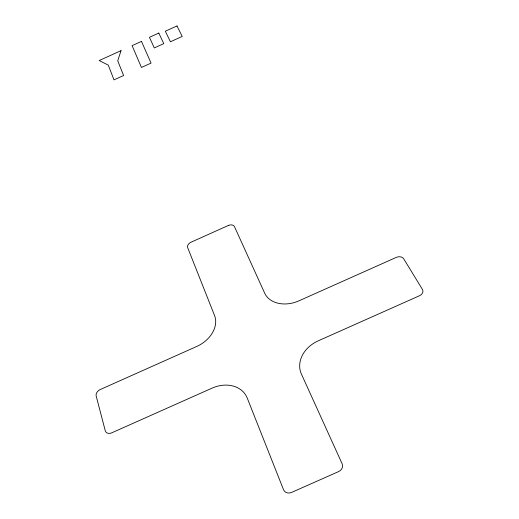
<?xml version="1.0" encoding="UTF-8"?>
<svg xmlns="http://www.w3.org/2000/svg" width="519" height="519" viewBox="0 0 519 519"><rect width="100%" height="100%" fill="white"/><g stroke="black" fill="none" stroke-linecap="round" stroke-linejoin="round"><path stroke-width="0.78" d="M121.024 50.654L117.735 60.853L123.613 75.515L113.992 79.868L108.289 65.128L99.187 60.541L121.024 50.654M158.808 33.067L149.446 37.31L154.286 47.943L163.783 43.648L158.808 33.067M141.473 41.397L132.105 45.64L141.434 67.457L151.068 63.097L141.473 41.397M176.979 25.95L165.34 31.218L170.414 41.786L182.214 36.447L176.979 25.95M228.328 225.48L191.018 242.211A5.132 3.588 -26.3 0 0 187.677 247.634L214.574 315.565A27.475 20.494 -29 0 1 196.798 346.433L100.161 389.568A5.677 4.217 -36.1 0 0 96.177 396.023L105.253 430.705A5.871 4.47 -37.7 0 0 111.702 432.846L212.135 388.108A29.693 23.855 -31 0 1 247.278 398.164L283.569 489.806A6.416 5.599 -30.3 0 0 291.522 492.44L338.609 471.589A6.416 5.612 -23.1 0 0 342.17 463.85L301.416 374.076A29.719 23.978 -20.5 0 1 318.27 340.827L419.501 295.733A5.891 4.528 -13.1 0 0 422.414 289.394L403.691 258.78A5.703 4.269 -14.6 0 0 396.295 257.379L298.912 300.845A27.513 20.578 -21.8 0 1 264.684 293.177L234.478 226.647A5.132 3.594 -24.2 0 0 228.328 225.48"/></g></svg>
